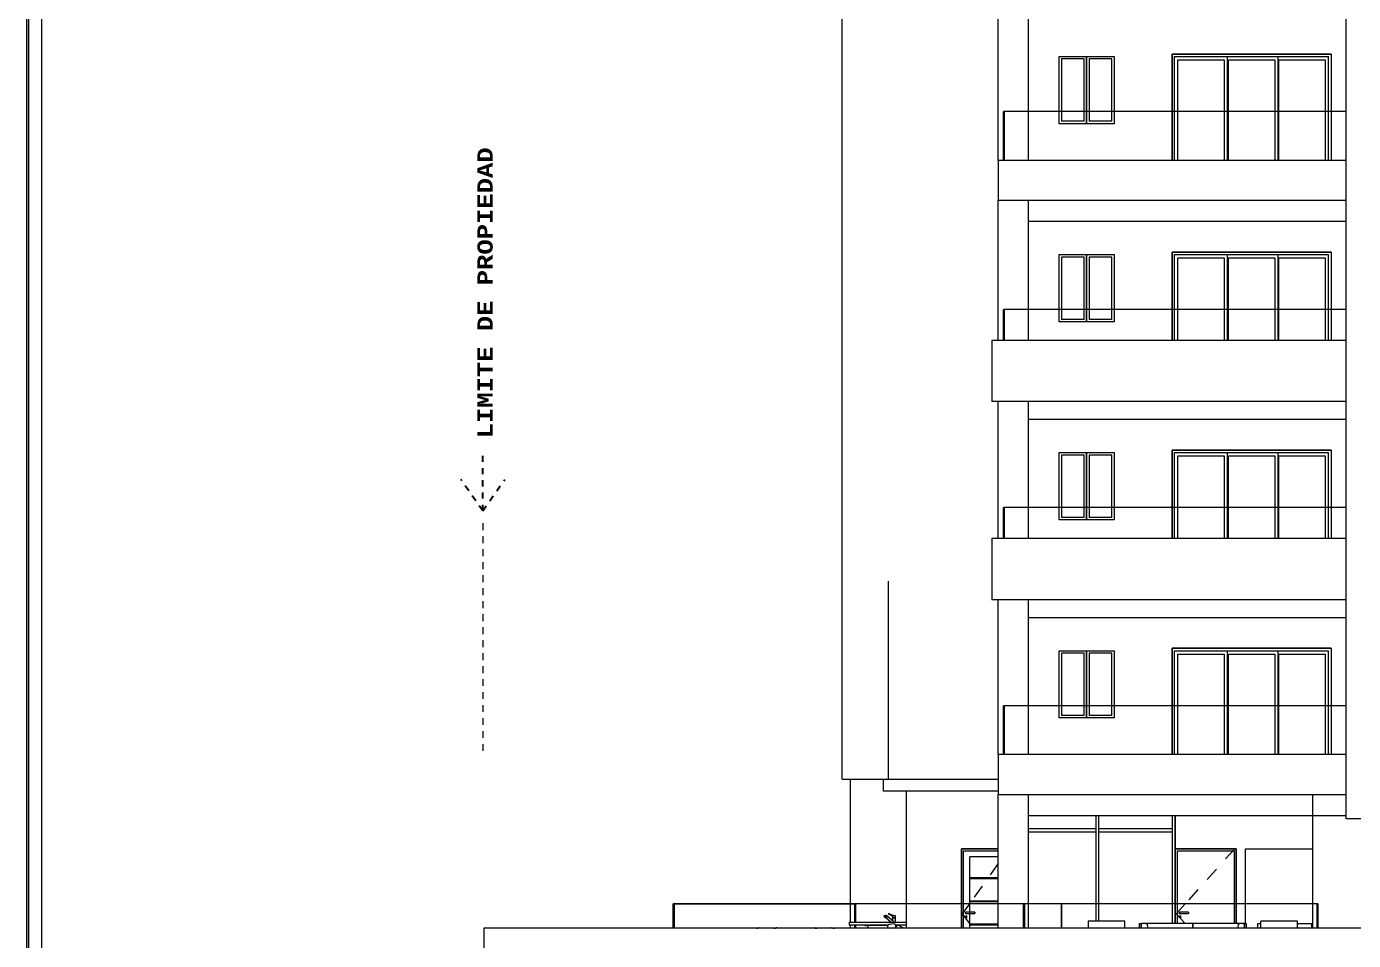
# Model space of a CAD drawing. Header units: metres. Extents: x -144 to 1000, y -717 to 29.
# Drawn here: x -24.19 to -2.47, y -648.78 to -633.83 of the extents above; entities that cross this region are included whole.
import ezdxf

# ---------------------------------------------------------------- set-up
doc = ezdxf.new("R2010")
doc.units = ezdxf.units.M
for name, pattern in [('Basculante', [0.11625, 0.075, -0.04125]), ('basculante modificado', [0.18, 0.1125, -0.0675]), ('Trazo', [0.45, 0.225, -0.225])]:
    doc.linetypes.add(name, pattern=pattern)
doc.layers.get('0').update_dxf_attribs({"color": 1})
for name, color, linetype, lineweight in [('A-DETL', 1, 'Continuous', 9), ('A-DOOR', 1, 'Continuous', 9), ('A-DOOR-FRAM', 1, 'Continuous', 9), ('A-DOOR-HDLN', 1, 'Trazo', 20), ('A-FLOR', 2, 'Continuous', 9), ('A-FLOR-HRAL', 1, 'Continuous', 9), ('A-GLAZ', 1, 'Continuous', 9), ('A-GLAZ-CWMG', 1, 'Continuous', 9), ('A-WALL', 4, 'Continuous', 9), ('G-ANNO-TEXT', 2, 'Continuous', 9), ('G-ANNO-TTLB', 3, 'Continuous', 18), ('G-IMPT', 1, 'Continuous', 9), ('I-FURN', 2, 'Continuous', 9), ('L-SITE', 7, 'Continuous', 9), ('P-SANR-FIXT', 1, 'Continuous', 9), ('S-BEAM', 1, 'Continuous', 9), ('S-COLS', 7, 'Continuous', 9)]:
    doc.layers.add(name, color=color, linetype=linetype, lineweight=lineweight)
doc.styles.add('Courier New_B', font='courbd.ttf', dxfattribs={"height": 0.1125})

# ---------------------------------------------------------------- blocks, each defined once
blk = doc.blocks.new('tarjeta de nathalie 00')
at = {"layer": 'G-IMPT', "lineweight": 9}
h = blk.add_hatch(color=3, dxfattribs=at)
h.paths.add_polyline_path([(-145.23888, -717.38489), (-145.21019, -717.38489), (-145.21019, -716.89355), (-145.21019, -716.79934), (-145.23888, -716.79934), (-145.23888, -716.89379)])
h.paths.add_polyline_path([(-145.20996, -716.7991), (-145.20996, -717.3851), (-145.2392, -717.3851), (-145.2392, -716.7991)])
h.paths.add_polyline_path([(-145.23902, -717.3868), (-145.20826, -717.3868), (-145.20826, -716.7974), (-145.2392, -716.7974), (-146.09866, -716.7974), (-146.09866, -717.3868)])
h.paths.add_polyline_path([(-145.20795, -716.79707), (-145.20795, -717.3871), (-146.09898, -717.3871), (-146.09898, -716.79707)])
at = {"layer": 'G-ANNO-TTLB'}
for p, q in [((-146.09898, -716.79707), (-146.09898, -717.3871)), ((-146.09898, -716.79707), (-146.09898, -717.38713)), ((-146.09866, -717.3868), (-146.09866, -716.7974)), ((-146.09696, -717.3851), (-146.09696, -716.7991))]:
    blk.add_line(p, q, dxfattribs=at)
blk = doc.blocks.new('WEWE')
at = {"layer": 'A-DETL', "color": 7, "linetype": 'Basculante', "lineweight": 35}
for q in [(-16.722, -640.842), (-17.081, -641.242), (-16.362, -641.242)]:
    blk.add_line((-16.722, -641.755), q, dxfattribs=at)
at = {"layer": 'A-DETL', "color": 7, "linetype": 'basculante modificado'}
blk.add_line((-16.722, -641.957), (-16.722, -645.767), dxfattribs=at)
at = {"layer": 'A-DOOR'}
for p, q in [((-8.287, -647.412), (-8.747, -647.412)), ((-8.747, -648.182), (-8.747, -647.412)), ((-8.287, -647.757), (-8.747, -647.757)), ((-8.287, -647.772), (-8.747, -647.772)), ((-8.287, -648.137), (-8.747, -648.137)), ((-8.287, -648.152), (-8.747, -648.152))]:
    blk.add_line(p, q, dxfattribs=at)
at = {"layer": 'A-DOOR', "color": 254, "true_color": 0xcccccc}
for p, q in [((-8.747, -648.582), (-8.747, -648.182)), ((-8.809, -648.322), (-8.806, -648.322)), ((-8.806, -648.342), (-8.809, -648.342)), ((-8.667, -648.322), (-8.807, -648.322)), ((-8.807, -648.342), (-8.667, -648.342)), ((-8.287, -648.517), (-8.747, -648.517)), ((-8.287, -648.532), (-8.747, -648.532)), ((-5.309, -648.322), (-5.305, -648.322)), ((-5.305, -648.342), (-5.309, -648.342)), ((-5.167, -648.322), (-5.307, -648.322)), ((-5.307, -648.342), (-5.167, -648.342))]:
    blk.add_line(p, q, dxfattribs=at)
at = {"layer": 'A-DOOR', "color": 254, "true_color": 0xcccccc, "flags": 128}
for points in [[(-8.667, -648.322), (-8.667, -648.322), (-8.667, -648.323), (-8.667, -648.324), (-8.667, -648.325), (-8.667, -648.327), (-8.667, -648.328), (-8.667, -648.33), (-8.667, -648.332)], [(-8.667, -648.332), (-8.667, -648.334), (-8.667, -648.336), (-8.667, -648.337), (-8.667, -648.339), (-8.667, -648.34), (-8.667, -648.341), (-8.667, -648.342), (-8.667, -648.342)], [(-5.167, -648.322), (-5.167, -648.322), (-5.167, -648.323), (-5.167, -648.324), (-5.167, -648.325), (-5.167, -648.327), (-5.167, -648.328), (-5.167, -648.33), (-5.167, -648.332)], [(-5.167, -648.332), (-5.167, -648.334), (-5.167, -648.336), (-5.167, -648.337), (-5.167, -648.339), (-5.167, -648.34), (-5.167, -648.341), (-5.167, -648.342), (-5.167, -648.342)]]:
    blk.add_lwpolyline(points, dxfattribs=at)
at = {"layer": 'A-DOOR', "color": 254, "true_color": 0xcccccc}
for centre, radius, start, end in [((-8.807, -648.395), 0.015, 90, 270), ((-8.807, -648.395), 0.005, 90, 270), ((-8.807, -648.395), 0.015, 270, 90), ((-8.807, -648.395), 0.005, 270, 90), ((-5.307, -648.395), 0.015, 90, 270), ((-5.307, -648.395), 0.005, 90, 270), ((-5.307, -648.395), 0.015, 270, 90), ((-5.307, -648.395), 0.005, 270, 90)]:
    blk.add_arc(centre, radius, start, end, dxfattribs=at)
for points in [[(-8.806, -648.322), (-8.807, -648.322), (-8.809, -648.322), (-8.812, -648.322), (-8.816, -648.323), (-8.818, -648.324), (-8.821, -648.325), (-8.823, -648.327), (-8.825, -648.328), (-8.826, -648.33), (-8.826, -648.331), (-8.826, -648.332)], [(-8.826, -648.332), (-8.826, -648.333), (-8.826, -648.334), (-8.825, -648.336), (-8.823, -648.337), (-8.821, -648.339), (-8.818, -648.34), (-8.816, -648.341), (-8.812, -648.342), (-8.809, -648.342), (-8.807, -648.342), (-8.806, -648.342)], [(-5.305, -648.322), (-5.307, -648.322), (-5.309, -648.322), (-5.312, -648.322), (-5.315, -648.323), (-5.318, -648.324), (-5.321, -648.325), (-5.323, -648.327), (-5.324, -648.328), (-5.325, -648.33), (-5.326, -648.331), (-5.326, -648.332)], [(-5.326, -648.332), (-5.326, -648.333), (-5.325, -648.334), (-5.324, -648.336), (-5.323, -648.337), (-5.321, -648.339), (-5.318, -648.34), (-5.315, -648.341), (-5.312, -648.342), (-5.309, -648.342), (-5.307, -648.342), (-5.305, -648.342)]]:
    blk.add_open_spline(points, degree=3, dxfattribs=at)
at = {"layer": 'A-DOOR-FRAM'}
for p, q in [((-2.837, -634.282), (-5.437, -634.282)), ((-5.437, -634.282), (-5.437, -635.222)), ((-5.397, -635.222), (-5.397, -634.322)), ((-5.397, -634.322), (-2.877, -634.322)), ((-5.342, -635.222), (-5.342, -634.377)), ((-5.342, -634.377), (-4.585, -634.377)), ((-4.585, -634.377), (-4.585, -635.222)), ((-4.53, -635.222), (-4.53, -634.322)), ((-4.516, -635.222), (-4.516, -634.377)), ((-4.516, -634.377), (-3.759, -634.377)), ((-3.759, -634.377), (-3.759, -635.222)), ((-3.704, -635.222), (-3.704, -634.322)), ((-3.69, -635.222), (-3.69, -634.377)), ((-3.69, -634.377), (-2.932, -634.377)), ((-2.932, -634.377), (-2.932, -635.222)), ((-2.877, -635.222), (-2.877, -634.322)), ((-2.837, -634.282), (-2.837, -635.222)), ((-2.837, -637.522), (-5.437, -637.522)), ((-5.437, -637.522), (-5.437, -638.462)), ((-5.397, -638.462), (-5.397, -637.562)), ((-5.397, -637.562), (-2.877, -637.562)), ((-5.342, -638.462), (-5.342, -637.617)), ((-5.342, -637.617), (-4.585, -637.617)), ((-4.585, -637.617), (-4.585, -638.462)), ((-4.53, -638.462), (-4.53, -637.562)), ((-4.516, -638.462), (-4.516, -637.617)), ((-4.516, -637.617), (-3.759, -637.617)), ((-3.759, -637.617), (-3.759, -638.462)), ((-3.704, -638.462), (-3.704, -637.562)), ((-3.69, -638.462), (-3.69, -637.617)), ((-3.69, -637.617), (-2.932, -637.617)), ((-2.932, -637.617), (-2.932, -638.462)), ((-2.877, -638.462), (-2.877, -637.562)), ((-2.837, -637.522), (-2.837, -638.462)), ((-2.837, -640.762), (-5.437, -640.762)), ((-5.437, -640.762), (-5.437, -641.702)), ((-5.397, -641.702), (-5.397, -640.802)), ((-5.397, -640.802), (-2.877, -640.802)), ((-5.342, -641.702), (-5.342, -640.857)), ((-5.342, -640.857), (-4.585, -640.857)), ((-4.585, -640.857), (-4.585, -641.702)), ((-4.53, -641.702), (-4.53, -640.802)), ((-4.516, -641.702), (-4.516, -640.857)), ((-4.516, -640.857), (-3.759, -640.857)), ((-3.759, -640.857), (-3.759, -641.702)), ((-3.704, -641.702), (-3.704, -640.802)), ((-3.69, -641.702), (-3.69, -640.857)), ((-3.69, -640.857), (-2.932, -640.857)), ((-2.932, -640.857), (-2.932, -641.702)), ((-2.877, -641.702), (-2.877, -640.802)), ((-2.837, -640.762), (-2.837, -641.702)), ((-2.837, -644.002), (-5.437, -644.002)), ((-5.437, -644.002), (-5.437, -644.942)), ((-5.397, -644.942), (-5.397, -644.042)), ((-5.397, -644.042), (-2.877, -644.042)), ((-5.342, -644.942), (-5.342, -644.097)), ((-5.342, -644.097), (-4.585, -644.097)), ((-4.585, -644.097), (-4.585, -644.942)), ((-4.53, -644.942), (-4.53, -644.042)), ((-4.516, -644.942), (-4.516, -644.097)), ((-4.516, -644.097), (-3.759, -644.097)), ((-3.759, -644.097), (-3.759, -644.942)), ((-3.704, -644.942), (-3.704, -644.042)), ((-3.69, -644.942), (-3.69, -644.097)), ((-3.69, -644.097), (-2.932, -644.097)), ((-2.932, -644.097), (-2.932, -644.942)), ((-2.877, -644.942), (-2.877, -644.042)), ((-2.837, -644.002), (-2.837, -644.942)), ((-8.287, -647.282), (-8.887, -647.282)), ((-8.887, -647.282), (-8.887, -648.182)), ((-8.852, -648.182), (-8.852, -647.317)), ((-8.852, -647.317), (-8.287, -647.317)), ((-4.387, -647.282), (-5.387, -647.282)), ((-5.387, -647.282), (-5.387, -648.182)), ((-5.352, -648.182), (-5.352, -647.317)), ((-5.352, -647.317), (-4.422, -647.317)), ((-4.422, -647.317), (-4.422, -648.182)), ((-4.387, -648.182), (-4.387, -647.282))]:
    blk.add_line(p, q, dxfattribs=at)
at = {"layer": 'A-DOOR-FRAM', "color": 254, "true_color": 0xcccccc}
for p, q in [((-5.437, -635.222), (-5.437, -636.022)), ((-5.397, -636.022), (-5.397, -635.222)), ((-5.342, -636.022), (-5.342, -635.222)), ((-4.585, -635.222), (-4.585, -636.022)), ((-4.53, -636.022), (-4.53, -635.222)), ((-4.516, -636.022), (-4.516, -635.222)), ((-3.759, -635.222), (-3.759, -636.022)), ((-3.704, -636.022), (-3.704, -635.222)), ((-3.69, -636.022), (-3.69, -635.222)), ((-2.932, -635.222), (-2.932, -636.022)), ((-2.877, -636.022), (-2.877, -635.222)), ((-2.837, -635.222), (-2.837, -636.022)), ((-5.437, -638.462), (-5.437, -638.962)), ((-5.397, -638.962), (-5.397, -638.462)), ((-5.342, -638.962), (-5.342, -638.462)), ((-4.585, -638.462), (-4.585, -638.962)), ((-4.53, -638.962), (-4.53, -638.462)), ((-4.516, -638.962), (-4.516, -638.462)), ((-3.759, -638.462), (-3.759, -638.962)), ((-3.704, -638.962), (-3.704, -638.462)), ((-3.69, -638.962), (-3.69, -638.462)), ((-2.932, -638.462), (-2.932, -638.962)), ((-2.877, -638.962), (-2.877, -638.462)), ((-2.837, -638.462), (-2.837, -638.962)), ((-5.437, -641.702), (-5.437, -642.202)), ((-5.397, -642.202), (-5.397, -641.702)), ((-5.342, -642.202), (-5.342, -641.702)), ((-4.585, -641.702), (-4.585, -642.202)), ((-4.53, -642.202), (-4.53, -641.702)), ((-4.516, -642.202), (-4.516, -641.702)), ((-3.759, -641.702), (-3.759, -642.202)), ((-3.704, -642.202), (-3.704, -641.702)), ((-3.69, -642.202), (-3.69, -641.702)), ((-2.932, -641.702), (-2.932, -642.202)), ((-2.877, -642.202), (-2.877, -641.702)), ((-2.837, -641.702), (-2.837, -642.202)), ((-5.437, -644.942), (-5.437, -645.742)), ((-5.397, -645.742), (-5.397, -644.942)), ((-5.342, -645.742), (-5.342, -644.942)), ((-4.585, -644.942), (-4.585, -645.742)), ((-4.53, -645.742), (-4.53, -644.942)), ((-4.516, -645.742), (-4.516, -644.942)), ((-3.759, -644.942), (-3.759, -645.742)), ((-3.704, -645.742), (-3.704, -644.942)), ((-3.69, -645.742), (-3.69, -644.942)), ((-2.932, -644.942), (-2.932, -645.742)), ((-2.877, -645.742), (-2.877, -644.942)), ((-2.837, -644.942), (-2.837, -645.742)), ((-8.887, -648.182), (-8.887, -648.582)), ((-8.852, -648.582), (-8.852, -648.182)), ((-5.387, -648.182), (-5.387, -648.506)), ((-5.352, -648.506), (-5.352, -648.182)), ((-4.422, -648.182), (-4.422, -648.506)), ((-4.387, -648.506), (-4.387, -648.182))]:
    blk.add_line(p, q, dxfattribs=at)
at = {"layer": 'A-DOOR-HDLN'}
for p, q in [((-4.412, -647.282), (-5.226, -648.182)), ((-8.287, -647.526), (-8.756, -648.182))]:
    blk.add_line(p, q, dxfattribs=at)
at = {"layer": 'A-DOOR-HDLN', "color": 254, "true_color": 0xccccff}
for p, q in [((-8.756, -648.182), (-8.872, -648.344)), ((-5.226, -648.182), (-5.372, -648.344)), ((-8.872, -648.344), (-8.7, -648.582)), ((-5.372, -648.344), (-5.224, -648.506))]:
    blk.add_line(p, q, dxfattribs=at)
at = {"layer": 'A-FLOR'}
for p, q in [((-10.162, -646.342), (-10.162, -646.142)), ((-8.287, -646.342), (-10.162, -646.342))]:
    blk.add_line(p, q, dxfattribs=at)
at = {"layer": 'A-FLOR', "color": 254, "true_color": 0xcccccc}
for p, q in [((-10.724, -648.482), (-9.787, -648.482)), ((-10.724, -648.482), (-10.724, -648.532)), ((-10.088, -648.532), (-10.724, -648.532)), ((-9.787, -648.532), (-9.961, -648.532))]:
    blk.add_line(p, q, dxfattribs=at)
at = {"layer": 'A-FLOR-HRAL', "color": 254, "true_color": 0xcccccc}
for p, q in [((-8.198, -635.222), (-8.186, -635.222)), ((-8.198, -636.022), (-8.198, -635.222)), ((-8.198, -635.222), (-8.186, -635.222)), ((-8.186, -635.222), (-8.186, -636.022)), ((-8.186, -635.222), (-8.186, -636.022)), ((-2.587, -635.222), (-8.186, -635.222)), ((-8.198, -638.462), (-8.186, -638.462)), ((-8.198, -638.962), (-8.198, -638.462)), ((-8.198, -638.462), (-8.186, -638.462)), ((-8.186, -638.462), (-8.186, -638.962)), ((-8.186, -638.462), (-8.186, -638.962)), ((-2.587, -638.462), (-8.186, -638.462)), ((-8.198, -641.702), (-8.186, -641.702)), ((-8.198, -642.202), (-8.198, -641.702)), ((-8.198, -641.702), (-8.186, -641.702)), ((-8.186, -641.702), (-8.186, -642.202)), ((-8.186, -641.702), (-8.186, -642.202)), ((-2.587, -641.702), (-8.186, -641.702)), ((-8.198, -644.942), (-8.186, -644.942)), ((-8.198, -645.742), (-8.198, -644.942)), ((-8.198, -644.942), (-8.186, -644.942)), ((-8.186, -644.942), (-8.186, -645.742)), ((-8.186, -644.942), (-8.186, -645.742)), ((-2.587, -644.942), (-8.186, -644.942)), ((-13.602, -648.182), (-13.586, -648.182)), ((-13.602, -648.182), (-13.586, -648.182)), ((-13.586, -648.182), (-10.622, -648.182)), ((-13.586, -648.182), (-13.586, -648.582)), ((-7.868, -648.182), (-13.586, -648.182)), ((-10.622, -648.182), (-10.622, -648.482)), ((-7.246, -648.182), (-7.868, -648.182)), ((-7.868, -648.182), (-7.856, -648.182)), ((-7.856, -648.182), (-7.856, -648.582)), ((-3.064, -648.182), (-7.856, -648.182)), ((-7.246, -648.182), (-7.246, -648.582)), ((-3.064, -648.582), (-3.064, -648.182)), ((-3.064, -648.182), (-3.052, -648.182)), ((-3.052, -648.182), (-3.064, -648.182)), ((-3.064, -648.182), (-3.064, -648.582)), ((-3.052, -648.182), (-3.052, -648.582)), ((-10.622, -648.532), (-10.622, -648.582))]:
    blk.add_line(p, q, dxfattribs=at)
at = {"layer": 'A-FLOR-HRAL'}
for p, q in [((-8.198, -636.022), (-8.198, -635.222)), ((-2.587, -635.222), (-8.198, -635.222)), ((-8.198, -638.962), (-8.198, -638.462)), ((-2.587, -638.462), (-8.198, -638.462)), ((-8.198, -642.202), (-8.198, -641.702)), ((-2.587, -641.702), (-8.198, -641.702)), ((-8.198, -645.742), (-8.198, -644.942)), ((-2.587, -644.942), (-8.198, -644.942)), ((-13.602, -648.582), (-13.602, -648.182)), ((-7.868, -648.182), (-13.602, -648.182)), ((-7.868, -648.182), (-7.868, -648.582)), ((-3.052, -648.182), (-7.868, -648.182)), ((-3.052, -648.582), (-3.052, -648.182))]:
    blk.add_line(p, q, dxfattribs=at)
at = {"layer": 'A-FLOR-HRAL', "color": 7, "true_color": 0xf4f4f4}
for p, q in [((-13.586, -648.182), (-10.633, -648.182)), ((-10.633, -648.182), (-10.622, -648.182)), ((-10.633, -648.482), (-10.633, -648.182)), ((-7.246, -648.182), (-7.868, -648.182)), ((-7.868, -648.182), (-7.856, -648.182)), ((-7.868, -648.582), (-7.868, -648.182)), ((-7.856, -648.182), (-7.856, -648.582)), ((-7.246, -648.582), (-7.246, -648.182)), ((-10.633, -648.582), (-10.633, -648.532))]:
    blk.add_line(p, q, dxfattribs=at)
at = {"layer": 'A-GLAZ'}
for p, q in [((-6.877, -634.362), (-7.247, -634.362)), ((-7.247, -634.362), (-7.247, -635.222)), ((-6.877, -635.222), (-6.877, -634.362)), ((-6.837, -635.222), (-6.837, -634.322)), ((-6.837, -634.322), (-6.837, -635.222)), ((-6.427, -634.362), (-6.797, -634.362)), ((-6.797, -634.362), (-6.797, -635.222)), ((-6.427, -635.222), (-6.427, -634.362)), ((-6.877, -637.602), (-7.247, -637.602)), ((-7.247, -637.602), (-7.247, -638.462)), ((-6.877, -638.462), (-6.877, -637.602)), ((-6.837, -638.462), (-6.837, -637.562)), ((-6.837, -637.562), (-6.837, -638.462)), ((-6.427, -637.602), (-6.797, -637.602)), ((-6.797, -637.602), (-6.797, -638.462)), ((-6.427, -638.462), (-6.427, -637.602)), ((-6.877, -640.842), (-7.247, -640.842)), ((-7.247, -640.842), (-7.247, -641.702)), ((-6.877, -641.702), (-6.877, -640.842)), ((-6.837, -641.702), (-6.837, -640.802)), ((-6.837, -640.802), (-6.837, -641.702)), ((-6.427, -640.842), (-6.797, -640.842)), ((-6.797, -640.842), (-6.797, -641.702)), ((-6.427, -641.702), (-6.427, -640.842)), ((-6.877, -644.082), (-7.247, -644.082)), ((-7.247, -644.082), (-7.247, -644.942)), ((-6.877, -644.942), (-6.877, -644.082)), ((-6.837, -644.942), (-6.837, -644.042)), ((-6.837, -644.042), (-6.837, -644.942)), ((-6.427, -644.082), (-6.797, -644.082)), ((-6.797, -644.082), (-6.797, -644.942)), ((-6.427, -644.942), (-6.427, -644.082))]:
    blk.add_line(p, q, dxfattribs=at)
at = {"layer": 'A-GLAZ', "color": 254, "true_color": 0xcccccc}
for p, q in [((-7.247, -635.222), (-7.247, -635.382)), ((-6.877, -635.382), (-6.877, -635.222)), ((-6.837, -635.422), (-6.837, -635.222)), ((-6.837, -635.222), (-6.837, -635.422)), ((-6.797, -635.222), (-6.797, -635.382)), ((-6.427, -635.382), (-6.427, -635.222)), ((-6.877, -635.382), (-7.247, -635.382)), ((-6.427, -635.382), (-6.797, -635.382)), ((-7.247, -638.462), (-7.247, -638.622)), ((-6.877, -638.622), (-6.877, -638.462)), ((-6.837, -638.662), (-6.837, -638.462)), ((-6.837, -638.462), (-6.837, -638.662)), ((-6.797, -638.462), (-6.797, -638.622)), ((-6.427, -638.622), (-6.427, -638.462)), ((-6.877, -638.622), (-7.247, -638.622)), ((-6.427, -638.622), (-6.797, -638.622)), ((-7.247, -641.702), (-7.247, -641.862)), ((-6.877, -641.862), (-6.877, -641.702)), ((-6.837, -641.902), (-6.837, -641.702)), ((-6.837, -641.702), (-6.837, -641.902)), ((-6.797, -641.702), (-6.797, -641.862)), ((-6.427, -641.862), (-6.427, -641.702)), ((-6.877, -641.862), (-7.247, -641.862)), ((-6.427, -641.862), (-6.797, -641.862)), ((-7.247, -644.942), (-7.247, -645.102)), ((-6.877, -645.102), (-6.877, -644.942)), ((-6.837, -645.142), (-6.837, -644.942)), ((-6.837, -644.942), (-6.837, -645.142)), ((-6.797, -644.942), (-6.797, -645.102)), ((-6.427, -645.102), (-6.427, -644.942)), ((-6.877, -645.102), (-7.247, -645.102)), ((-6.427, -645.102), (-6.797, -645.102))]:
    blk.add_line(p, q, dxfattribs=at)
at = {"layer": 'A-GLAZ-CWMG'}
for p, q in [((-6.687, -646.742), (-6.687, -646.982)), ((-6.637, -646.982), (-6.637, -646.742)), ((-5.437, -646.742), (-5.437, -646.982)), ((-5.387, -646.982), (-5.387, -646.742)), ((-6.687, -646.957), (-7.787, -646.957)), ((-7.787, -647.007), (-6.687, -647.007)), ((-6.687, -646.957), (-6.687, -647.007)), ((-6.687, -646.982), (-6.687, -648.182)), ((-6.637, -647.007), (-6.637, -646.957)), ((-5.437, -646.957), (-6.637, -646.957)), ((-6.637, -648.182), (-6.637, -646.982)), ((-6.637, -647.007), (-5.437, -647.007)), ((-5.437, -646.957), (-5.437, -647.007)), ((-5.437, -646.982), (-5.437, -648.182)), ((-5.387, -648.182), (-5.387, -646.982))]:
    blk.add_line(p, q, dxfattribs=at)
at = {"layer": 'A-GLAZ-CWMG', "color": 254, "true_color": 0xcccccc}
for p, q in [((-6.687, -648.182), (-6.687, -648.468)), ((-6.637, -648.468), (-6.637, -648.182)), ((-5.437, -648.182), (-5.437, -648.506)), ((-5.387, -648.506), (-5.387, -648.182))]:
    blk.add_line(p, q, dxfattribs=at)
at = {"layer": 'A-WALL'}
for p, q in [((-2.587, -646.792), (-2.587, -613.742)), ((-10.837, -646.142), (-10.837, -619.722)), ((-7.287, -635.422), (-7.287, -634.322)), ((-7.287, -634.322), (-6.387, -634.322)), ((-6.387, -634.322), (-6.387, -635.422)), ((-5.437, -636.022), (-5.437, -634.282)), ((-5.437, -634.282), (-2.837, -634.282)), ((-2.837, -634.282), (-2.837, -636.022)), ((-2.587, -636.022), (-8.287, -636.022)), ((-8.287, -636.022), (-8.287, -636.672)), ((-8.287, -636.672), (-2.587, -636.672)), ((-7.287, -638.662), (-7.287, -637.562)), ((-7.287, -637.562), (-6.387, -637.562)), ((-6.387, -637.562), (-6.387, -638.662)), ((-5.437, -638.962), (-5.437, -637.522)), ((-5.437, -637.522), (-2.837, -637.522)), ((-2.837, -637.522), (-2.837, -638.962)), ((-8.387, -638.962), (-2.587, -638.962)), ((-8.387, -638.962), (-8.387, -639.962)), ((-8.387, -639.962), (-2.587, -639.962)), ((-7.287, -641.902), (-7.287, -640.802)), ((-7.287, -640.802), (-6.387, -640.802)), ((-6.387, -640.802), (-6.387, -641.902)), ((-5.437, -642.202), (-5.437, -640.762)), ((-5.437, -640.762), (-2.837, -640.762)), ((-2.837, -640.762), (-2.837, -642.202)), ((-8.387, -642.202), (-2.587, -642.202)), ((-8.387, -642.202), (-8.387, -643.202)), ((-10.087, -642.902), (-10.087, -646.142)), ((-8.387, -643.202), (-2.587, -643.202)), ((-7.287, -645.142), (-7.287, -644.042)), ((-7.287, -644.042), (-6.387, -644.042)), ((-6.387, -644.042), (-6.387, -645.142)), ((-5.437, -645.742), (-5.437, -644.002)), ((-5.437, -644.002), (-2.837, -644.002)), ((-2.837, -644.002), (-2.837, -645.742)), ((-2.587, -645.742), (-8.287, -645.742)), ((-8.287, -645.742), (-8.287, -646.392)), ((-10.837, -646.142), (-10.237, -646.142)), ((-10.708, -646.142), (-10.708, -648.482)), ((-10.237, -646.142), (-8.287, -646.142)), ((-9.787, -648.582), (-9.787, -646.342)), ((-8.287, -646.392), (-2.587, -646.392)), ((-3.137, -648.582), (-3.137, -646.392)), ((-5.387, -646.742), (-5.387, -647.282)), ((4.363, -646.792), (-2.587, -646.792)), ((-8.887, -648.582), (-8.887, -647.282)), ((-8.887, -647.282), (-8.287, -647.282)), ((-5.387, -647.282), (-4.387, -647.282)), ((-4.387, -647.282), (-4.387, -648.506)), ((-4.237, -648.506), (-4.237, -647.282)), ((-4.237, -647.282), (-3.137, -647.282)), ((15.132, -648.582), (-16.706, -648.582)), ((-16.706, -648.582), (-16.706, -659.682))]:
    blk.add_line(p, q, dxfattribs=at)
at = {"layer": 'A-WALL', "color": 254, "true_color": 0xcccccc}
for p, q in [((-6.387, -635.422), (-7.287, -635.422)), ((-6.387, -638.662), (-7.287, -638.662)), ((-6.387, -641.902), (-7.287, -641.902)), ((-6.387, -645.142), (-7.287, -645.142))]:
    blk.add_line(p, q, dxfattribs=at)
at = {"layer": 'A-WALL', "color": 7, "true_color": 0xf4f4f4}
blk.add_line((-10.708, -648.532), (-10.708, -648.582), dxfattribs=at)
at = {"layer": 'I-FURN', "color": 254, "true_color": 0xcccccc}
for p, q in [((-9.994, -648.511), (-10.068, -648.522)), ((-5.975, -648.506), (-5.943, -648.506)), ((-5.975, -648.506), (-5.975, -648.582)), ((-5.924, -648.506), (-5.943, -648.506)), ((-5.943, -648.582), (-5.943, -648.506)), ((-5.943, -648.525), (-5.943, -648.582)), ((-5.867, -648.506), (-5.924, -648.506)), ((-5.111, -648.506), (-5.867, -648.506)), ((-5.828, -648.582), (-5.843, -648.524)), ((-5.099, -648.506), (-5.111, -648.506)), ((-5.099, -648.528), (-5.099, -648.506)), ((-5.086, -648.506), (-5.099, -648.506)), ((-5.099, -648.506), (-5.099, -648.528)), ((-5.099, -648.528), (-5.099, -648.582)), ((-5.099, -648.582), (-5.099, -648.528)), ((-4.33, -648.506), (-5.086, -648.506)), ((-4.354, -648.524), (-4.37, -648.582)), ((-4.273, -648.506), (-4.33, -648.506)), ((-4.254, -648.506), (-4.273, -648.506)), ((-4.254, -648.506), (-4.222, -648.506)), ((-4.254, -648.506), (-4.254, -648.582)), ((-4.254, -648.582), (-4.254, -648.525)), ((-4.222, -648.582), (-4.222, -648.506)), ((-4.034, -648.582), (-4.034, -648.506)), ((-4.034, -648.506), (-3.986, -648.506)), ((-3.386, -648.506), (-3.158, -648.506)), ((-3.158, -648.506), (-3.158, -648.582)), ((-12.243, -648.58), (-12.243, -648.582)), ((-12.243, -648.58), (-12.243, -648.582)), ((-12.217, -648.582), (-12.218, -648.579)), ((-12.189, -648.576), (-12.216, -648.579)), ((-12.189, -648.576), (-12.216, -648.579)), ((-11.945, -648.579), (-12.214, -648.579)), ((-12.188, -648.575), (-11.918, -648.575)), ((-11.955, -648.58), (-11.955, -648.582)), ((-11.93, -648.582), (-11.93, -648.579)), ((-11.918, -648.575), (-11.914, -648.575)), ((-11.292, -648.575), (-11.022, -648.575)), ((-11.28, -648.579), (-11.28, -648.582)), ((-10.995, -648.579), (-11.265, -648.579)), ((-11.255, -648.582), (-11.255, -648.58)), ((-11.022, -648.575), (-11.018, -648.575)), ((-10.994, -648.579), (-11.021, -648.576)), ((-10.994, -648.579), (-11.02, -648.576)), ((-10.991, -648.579), (-11.016, -648.576)), ((-10.991, -648.579), (-11.016, -648.576)), ((-10.992, -648.579), (-10.995, -648.579)), ((-10.992, -648.579), (-10.992, -648.582)), ((-10.967, -648.582), (-10.967, -648.58)), ((-10.962, -648.582), (-10.962, -648.58)), ((-9.842, -648.577), (-9.908, -648.541)), ((-9.84, -648.577), (-9.906, -648.541))]:
    blk.add_line(p, q, dxfattribs=at)
at = {"layer": 'I-FURN', "color": 254, "true_color": 0xcccccc, "flags": 128}
for points in [[(-5.924, -648.506), (-5.925, -648.506), (-5.926, -648.506), (-5.926, -648.506), (-5.927, -648.506), (-5.928, -648.506), (-5.929, -648.506), (-5.929, -648.506), (-5.93, -648.507), (-5.931, -648.507), (-5.932, -648.507), (-5.932, -648.507), (-5.933, -648.508), (-5.934, -648.508), (-5.934, -648.509), (-5.935, -648.509), (-5.936, -648.509), (-5.936, -648.51), (-5.937, -648.51), (-5.937, -648.511), (-5.938, -648.511), (-5.938, -648.512), (-5.939, -648.513), (-5.939, -648.513), (-5.94, -648.514), (-5.94, -648.514), (-5.941, -648.515), (-5.941, -648.516), (-5.941, -648.516), (-5.942, -648.517), (-5.942, -648.518), (-5.942, -648.519), (-5.942, -648.519), (-5.943, -648.52), (-5.943, -648.521), (-5.943, -648.521), (-5.943, -648.522), (-5.943, -648.523), (-5.943, -648.524), (-5.943, -648.525), (-5.943, -648.525)], [(-5.843, -648.524), (-5.843, -648.524), (-5.844, -648.523), (-5.844, -648.522), (-5.844, -648.521), (-5.845, -648.52), (-5.845, -648.519), (-5.846, -648.518), (-5.846, -648.517), (-5.847, -648.516), (-5.847, -648.515), (-5.848, -648.515), (-5.849, -648.514), (-5.849, -648.513), (-5.85, -648.512), (-5.851, -648.512), (-5.852, -648.511), (-5.853, -648.511), (-5.853, -648.51), (-5.854, -648.509), (-5.855, -648.509), (-5.856, -648.508), (-5.857, -648.508), (-5.858, -648.508), (-5.859, -648.507), (-5.86, -648.507), (-5.861, -648.507), (-5.862, -648.506), (-5.863, -648.506), (-5.864, -648.506), (-5.865, -648.506), (-5.866, -648.506), (-5.867, -648.506), (-5.867, -648.506)], [(-5.111, -648.506), (-5.111, -648.506), (-5.11, -648.506), (-5.11, -648.506), (-5.109, -648.506), (-5.109, -648.506), (-5.108, -648.506), (-5.108, -648.506), (-5.107, -648.506), (-5.107, -648.506), (-5.106, -648.507), (-5.106, -648.507), (-5.106, -648.507), (-5.105, -648.507), (-5.105, -648.508), (-5.104, -648.508), (-5.104, -648.508), (-5.103, -648.508), (-5.103, -648.509), (-5.103, -648.509), (-5.102, -648.51), (-5.102, -648.51), (-5.102, -648.51), (-5.101, -648.511), (-5.101, -648.511), (-5.101, -648.511), (-5.1, -648.512), (-5.1, -648.512), (-5.1, -648.513), (-5.1, -648.513), (-5.1, -648.514), (-5.099, -648.514), (-5.099, -648.515), (-5.099, -648.515), (-5.099, -648.516), (-5.099, -648.516), (-5.099, -648.517), (-5.099, -648.517), (-5.099, -648.518), (-5.099, -648.518), (-5.099, -648.518)], [(-5.099, -648.518), (-5.099, -648.518), (-5.099, -648.517), (-5.099, -648.517), (-5.099, -648.516), (-5.098, -648.516), (-5.098, -648.515), (-5.098, -648.515), (-5.098, -648.514), (-5.098, -648.514), (-5.098, -648.513), (-5.097, -648.513), (-5.097, -648.512), (-5.097, -648.512), (-5.097, -648.512), (-5.096, -648.511), (-5.096, -648.511), (-5.096, -648.51), (-5.096, -648.51), (-5.095, -648.51), (-5.095, -648.509), (-5.094, -648.509), (-5.094, -648.509), (-5.094, -648.508), (-5.093, -648.508), (-5.093, -648.508), (-5.092, -648.507), (-5.092, -648.507), (-5.092, -648.507), (-5.091, -648.507), (-5.091, -648.507), (-5.09, -648.506), (-5.09, -648.506), (-5.089, -648.506), (-5.089, -648.506), (-5.088, -648.506), (-5.088, -648.506), (-5.087, -648.506), (-5.087, -648.506), (-5.086, -648.506), (-5.086, -648.506)], [(-4.33, -648.506), (-4.331, -648.506), (-4.332, -648.506), (-4.333, -648.506), (-4.334, -648.506), (-4.335, -648.506), (-4.336, -648.506), (-4.337, -648.507), (-4.338, -648.507), (-4.339, -648.507), (-4.34, -648.508), (-4.341, -648.508), (-4.342, -648.509), (-4.343, -648.509), (-4.343, -648.51), (-4.344, -648.51), (-4.345, -648.511), (-4.346, -648.511), (-4.347, -648.512), (-4.347, -648.513), (-4.348, -648.513), (-4.349, -648.514), (-4.349, -648.515), (-4.35, -648.516), (-4.351, -648.516), (-4.351, -648.517), (-4.352, -648.518), (-4.352, -648.519), (-4.353, -648.52), (-4.353, -648.521), (-4.354, -648.522), (-4.354, -648.523), (-4.354, -648.524), (-4.354, -648.524)], [(-4.254, -648.525), (-4.254, -648.524), (-4.254, -648.523), (-4.254, -648.522), (-4.254, -648.522), (-4.255, -648.521), (-4.255, -648.52), (-4.255, -648.519), (-4.255, -648.519), (-4.255, -648.518), (-4.256, -648.517), (-4.256, -648.517), (-4.256, -648.516), (-4.257, -648.515), (-4.257, -648.515), (-4.257, -648.514), (-4.258, -648.513), (-4.258, -648.513), (-4.259, -648.512), (-4.259, -648.512), (-4.26, -648.511), (-4.26, -648.511), (-4.261, -648.51), (-4.262, -648.51), (-4.262, -648.509), (-4.263, -648.509), (-4.264, -648.508), (-4.264, -648.508), (-4.265, -648.508), (-4.266, -648.507), (-4.266, -648.507), (-4.267, -648.507), (-4.268, -648.506), (-4.268, -648.506), (-4.269, -648.506), (-4.27, -648.506), (-4.271, -648.506), (-4.271, -648.506), (-4.272, -648.506), (-4.273, -648.506), (-4.273, -648.506)]]:
    blk.add_lwpolyline(points, dxfattribs=at)
at = {"layer": 'I-FURN', "color": 254, "true_color": 0xcccccc}
for centre, start, end in [((-10.063, -648.558), 98.1315, 220.8823), ((-9.995, -648.548), 292.2982, 88.1315), ((-9.994, -648.548), 341.9081, 88.1315), ((-9.994, -648.548), 292.2982, 334.7982), ((-9.925, -648.573), 61, 194.5344), ((-9.924, -648.573), 61, 89.3333), ((-9.865, -648.606), 40.6325, 51), ((-9.863, -648.606), 40.6325, 51)]:
    blk.add_arc(centre, 0.0366, start, end, dxfattribs=at)
for centre, major_axis, ratio, start_param, end_param in [((-12.23, -648.58), (0.0127, 0.0008), 0.061628, 0.783492, 3.925085), ((-12.23, -648.58), (0.0127, 0.0008), 0.061628, 0.783492, 3.141593), ((-12.23, -648.58), (0.0127, 0.0008), 0.061628, 3.925085, 7.066677), ((-12.23, -648.58), (0.0127, 0.0008), 0.061628, 0, 0.783492), ((-12.226, -648.58), (0.0127, 0.0008), 0.061628, 0.783492, 1.078587), ((-12.226, -648.58), (0.0127, 0.0008), 0.061628, 0.783492, 1.06864), ((-12.213, -648.604), (-0.0031, 0.0252), 0.704416, 6.196249, 6.378491), ((-12.213, -648.604), (-0.0031, 0.0252), 0.704416, 6.200157, 6.382914), ((-12.226, -648.58), (0.0127, 0.0008), 0.061628, 0.334693, 0.783492), ((-12.226, -648.58), (0.0127, 0.0008), 0.061628, 0.334693, 0.783492), ((-12.186, -648.601), (-0.0031, 0.0252), 0.704416, 6.196249, 6.283185), ((-12.186, -648.601), (-0.0031, 0.0252), 0.704416, 6.196249, 6.283185), ((-11.942, -648.58), (0.0127, 0.0008), 0.061628, 0.783492, 3.925085), ((-11.942, -648.58), (0.0127, 0.0008), 0.061628, 3.925085, 7.066677), ((-11.917, -648.601), (-0.0031, 0.0252), 0.704416, 5.498569, 6.196249), ((-11.912, -648.601), (-0.0031, 0.0252), 0.704416, 5.498569, 6.196249), ((-11.917, -648.601), (-0.0031, 0.0252), 0.704416, 5.498569, 5.67265), ((-11.912, -648.601), (-0.0031, 0.0252), 0.704416, 5.498569, 5.67265), ((-11.293, -648.601), (0.0031, 0.0252), 0.704416, 0.086936, 0.784617), ((-11.267, -648.58), (-0.0127, 0.0008), 0.061628, 5.499693, 8.641286), ((-11.267, -648.58), (-0.0127, 0.0008), 0.061628, 2.358101, 5.499693), ((-11.024, -648.601), (0.0031, 0.0252), 0.704416, 0, 0.086936), ((-11.024, -648.601), (0.0031, 0.0252), 0.704416, 0, 0.086936), ((-11.019, -648.601), (0.0031, 0.0252), 0.704416, 0, 0.086936), ((-11.019, -648.601), (0.0031, 0.0252), 0.704416, 0, 0.086936), ((-10.997, -648.604), (0.0031, 0.0252), 0.704416, 6.177129, 6.370121), ((-10.997, -648.604), (0.0031, 0.0252), 0.704416, 6.181551, 6.370121), ((-10.979, -648.58), (-0.0127, 0.0008), 0.061628, 5.499693, 8.641286), ((-10.979, -648.58), (-0.0127, 0.0008), 0.061628, 0, 0.114106), ((-10.979, -648.58), (-0.0127, 0.0008), 0.061628, 5.499693, 5.948492), ((-10.979, -648.58), (-0.0127, 0.0008), 0.061628, 2.358101, 5.499693), ((-10.979, -648.58), (-0.0127, 0.0008), 0.061628, 3.255699, 5.499693), ((-10.975, -648.58), (-0.0127, 0.0008), 0.061628, 5.499693, 5.836399), ((-10.975, -648.58), (-0.0127, 0.0008), 0.061628, 5.499693, 5.820597), ((-10.975, -648.58), (-0.0127, 0.0008), 0.061628, 2.358101, 5.499693), ((-10.975, -648.58), (-0.0127, 0.0008), 0.061628, 3.255699, 5.499693)]:
    blk.add_ellipse(centre, major_axis=major_axis, ratio=ratio, start_param=start_param, end_param=end_param, dxfattribs=at)
for points, knots in [([(-5.943, -648.525), (-5.943, -648.523), (-5.943, -648.521), (-5.942, -648.517), (-5.941, -648.515), (-5.94, -648.513), (-5.939, -648.512), (-5.937, -648.511), (-5.936, -648.51), (-5.934, -648.508), (-5.933, -648.508), (-5.931, -648.507), (-5.928, -648.506), (-5.926, -648.506), (-5.924, -648.506)], [0, 0, 0, 0, 0.166667, 0.25, 0.333333, 0.416667, 0.458333, 0.5, 0.583333, 0.666667, 0.708333, 0.75, 0.833333, 1, 1, 1, 1]), ([(-5.855, -648.509), (-5.854, -648.509), (-5.853, -648.51), (-5.852, -648.511), (-5.85, -648.513), (-5.848, -648.514), (-5.847, -648.516), (-5.845, -648.519), (-5.844, -648.522), (-5.843, -648.524)], [0.4, 0.4, 0.4, 0.4, 0.45, 0.5, 0.6, 0.65, 0.7, 0.8, 1, 1, 1, 1]), ([(-4.354, -648.524), (-4.354, -648.522), (-4.353, -648.519), (-4.35, -648.516), (-4.348, -648.513), (-4.347, -648.512), (-4.345, -648.511), (-4.344, -648.51), (-4.343, -648.509), (-4.343, -648.509)], [0, 0, 0, 0, 0.2, 0.3, 0.4, 0.45, 0.5, 0.55, 0.6, 0.6, 0.6, 0.6]), ([(-4.273, -648.506), (-4.272, -648.506), (-4.269, -648.506), (-4.266, -648.507), (-4.264, -648.508), (-4.264, -648.508)], [0, 0, 0, 0, 0.1666667, 0.25, 0.3333333, 0.3333333, 0.3333333, 0.3333333])]:
    blk.add_open_spline(points, degree=3, knots=knots, dxfattribs=at)
for points in [[(-5.867, -648.506), (-5.865, -648.506), (-5.863, -648.506), (-5.861, -648.507)], [(-4.336, -648.507), (-4.334, -648.506), (-4.332, -648.506), (-4.33, -648.506)], [(-4.255, -648.52), (-4.254, -648.521), (-4.254, -648.523), (-4.254, -648.525)]]:
    blk.add_open_spline(points, degree=3, dxfattribs=at)
at = {"layer": 'L-SITE', "color": 254, "true_color": 0xcccccc}
for p, q in [((-6.812, -648.468), (-6.812, -648.582)), ((-6.212, -648.468), (-6.812, -648.468)), ((-6.212, -648.582), (-6.212, -648.468)), ((-3.986, -648.582), (-3.986, -648.468)), ((-3.386, -648.468), (-3.986, -648.468)), ((-3.386, -648.582), (-3.386, -648.468))]:
    blk.add_line(p, q, dxfattribs=at)
at = {"layer": 'P-SANR-FIXT', "color": 254, "true_color": 0xcccccc}
for p, q in [((-10.47, -648.532), (-10.47, -648.537)), ((-10.154, -648.382), (-10.142, -648.392)), ((-10.142, -648.392), (-10.145, -648.399)), ((-10.133, -648.4), (-10.123, -648.408)), ((-10.124, -648.406), (-10.122, -648.399)), ((-10.123, -648.408), (-10.035, -648.482)), ((-10.104, -648.385), (-10.119, -648.372)), ((-10, -648.472), (-10.104, -648.385)), ((-10.085, -648.348), (-10.02, -648.378)), ((-9.99, -648.382), (-10.07, -648.344)), ((-10.021, -648.375), (-10.006, -648.382)), ((-10.021, -648.375), (-10.017, -648.398)), ((-10.017, -648.398), (-10.021, -648.378)), ((-10.017, -648.398), (-10.014, -648.398)), ((-10.017, -648.398), (-10.017, -648.398)), ((-10.015, -648.398), (-10.015, -648.412)), ((-10.015, -648.412), (-9.971, -648.412)), ((-10.015, -648.412), (-10.015, -648.46)), ((-9.971, -648.412), (-10.015, -648.412)), ((-9.971, -648.382), (-10.014, -648.382)), ((-10.014, -648.382), (-10.014, -648.398)), ((-9.965, -648.382), (-9.971, -648.382)), ((-9.971, -648.412), (-9.965, -648.412)), ((-9.965, -648.412), (-9.971, -648.412)), ((-9.965, -648.412), (-9.965, -648.382)), ((-9.965, -648.482), (-9.965, -648.412)), ((-9.946, -648.537), (-9.946, -648.532)), ((-10.47, -648.537), (-10.44, -648.537)), ((-10.47, -648.537), (-10.469, -648.537)), ((-10.093, -648.537), (-10.44, -648.537)), ((-10.419, -648.537), (-10.419, -648.582)), ((-9.959, -648.537), (-9.946, -648.537)), ((-9.947, -648.537), (-9.946, -648.537))]:
    blk.add_line(p, q, dxfattribs=at)
at = {"layer": 'P-SANR-FIXT', "color": 254, "true_color": 0xcccccc, "flags": 128}
for points in [[(-10.15, -648.383), (-10.152, -648.383), (-10.153, -648.382), (-10.154, -648.382), (-10.154, -648.381), (-10.153, -648.38), (-10.152, -648.379), (-10.149, -648.378), (-10.146, -648.376), (-10.143, -648.375), (-10.14, -648.374), (-10.136, -648.373), (-10.132, -648.372), (-10.129, -648.372), (-10.126, -648.371), (-10.123, -648.371)], [(-10.123, -648.371), (-10.121, -648.371), (-10.12, -648.372), (-10.119, -648.372), (-10.119, -648.373), (-10.12, -648.374), (-10.122, -648.375), (-10.124, -648.376), (-10.127, -648.378), (-10.13, -648.379), (-10.133, -648.38), (-10.137, -648.381), (-10.141, -648.382), (-10.144, -648.382), (-10.147, -648.383), (-10.15, -648.383)], [(-10.07, -648.344), (-10.07, -648.344), (-10.07, -648.344), (-10.071, -648.345), (-10.072, -648.345), (-10.073, -648.345), (-10.074, -648.346), (-10.075, -648.346), (-10.077, -648.346), (-10.078, -648.347), (-10.08, -648.347), (-10.081, -648.347), (-10.082, -648.348), (-10.083, -648.348), (-10.084, -648.348), (-10.085, -648.348), (-10.085, -648.348)], [(-10.079, -648.347), (-10.078, -648.346), (-10.076, -648.346)], [(-10.02, -648.378), (-10.02, -648.378), (-10.02, -648.378), (-10.02, -648.377)]]:
    blk.add_lwpolyline(points, dxfattribs=at)
at = {"layer": 'P-SANR-FIXT', "color": 254, "true_color": 0xcccccc}
for centre, major_axis, ratio, start_param, end_param in [((-10.135, -648.403), (-0.0103, 0.0037), 0.363758, 3.547549, 6.689142), ((-10.135, -648.403), (-0.0103, 0.0037), 0.363758, 0.405957, 3.547549), ((-10.114, -648.396), (0.0096, 0.0115), 0.661261, 2.902996, 3.647853), ((-10.114, -648.396), (0.0096, 0.0115), 0.661261, 2.902996, 3.647853), ((-10.114, -648.396), (0.0096, 0.0115), 0.661261, 3.647853, 6.265847), ((-10.114, -648.396), (0.0096, 0.0115), 0.661261, 3.647853, 6.265847), ((-9.992, -648.386), (0.00212, 0.00453), 0.063221, 5.869251, 6.312729)]:
    blk.add_ellipse(centre, major_axis=major_axis, ratio=ratio, start_param=start_param, end_param=end_param, dxfattribs=at)
for points in [[(-10.142, -648.392), (-10.142, -648.392), (-10.142, -648.392), (-10.142, -648.392)], [(-10.127, -648.403), (-10.127, -648.403), (-10.128, -648.402), (-10.129, -648.402)]]:
    blk.add_open_spline(points, degree=3, dxfattribs=at)
for points, knots in [([(-10.142, -648.392), (-10.142, -648.392), (-10.142, -648.392), (-10.141, -648.392), (-10.141, -648.392), (-10.14, -648.392), (-10.14, -648.392), (-10.139, -648.392)], [0.6, 0.6, 0.6, 0.6, 0.625, 0.7, 0.775, 0.85, 1, 1, 1, 1]), ([(-10.139, -648.392), (-10.138, -648.392), (-10.137, -648.392), (-10.135, -648.392), (-10.134, -648.392), (-10.132, -648.392), (-10.13, -648.392), (-10.129, -648.392), (-10.128, -648.392), (-10.127, -648.392), (-10.127, -648.392), (-10.126, -648.392), (-10.125, -648.392), (-10.125, -648.392), (-10.124, -648.392), (-10.123, -648.393), (-10.123, -648.393), (-10.122, -648.394), (-10.122, -648.395), (-10.121, -648.396)], [0, 0, 0, 0, 0.125, 0.1875, 0.25, 0.375, 0.4375, 0.5, 0.53125, 0.5625, 0.59375, 0.625, 0.65625, 0.6875, 0.75, 0.78125, 0.8125, 0.875, 1, 1, 1, 1]), ([(-10.121, -648.396), (-10.121, -648.396), (-10.121, -648.398), (-10.122, -648.399), (-10.122, -648.401), (-10.123, -648.401), (-10.123, -648.401)], [0, 0, 0, 0, 0.2, 0.4, 0.55, 0.6, 0.6, 0.6, 0.6]), ([(-10.002, -648.47), (-10.002, -648.47), (-10.002, -648.471), (-10.001, -648.471), (-10, -648.472), (-9.999, -648.473), (-9.999, -648.473), (-9.998, -648.474), (-9.998, -648.474), (-9.997, -648.475), (-9.996, -648.477), (-9.995, -648.479), (-9.994, -648.481), (-9.993, -648.482), (-9.993, -648.482)], [0.1111111, 0.1111111, 0.1111111, 0.1111111, 0.125, 0.1388889, 0.1666667, 0.1944444, 0.2083333, 0.2222222, 0.2361111, 0.25, 0.2777778, 0.3333333, 0.3888889, 0.4036168, 0.4036168, 0.4036168, 0.4036168])]:
    blk.add_open_spline(points, degree=3, knots=knots, dxfattribs=at)
at = {"layer": 'S-BEAM'}
for p, q in [((-2.587, -637.022), (-7.787, -637.022)), ((-2.587, -640.262), (-7.787, -640.262)), ((-2.587, -643.502), (-7.787, -643.502)), ((-2.587, -646.742), (-7.787, -646.742))]:
    blk.add_line(p, q, dxfattribs=at)
at = {"layer": 'S-COLS'}
for p, q in [((-8.287, -636.022), (-8.287, -633.482)), ((-7.787, -635.222), (-7.787, -633.482)), ((-8.287, -638.962), (-8.287, -636.672)), ((-7.787, -638.462), (-7.787, -636.672)), ((-8.287, -642.202), (-8.287, -639.962)), ((-7.787, -641.702), (-7.787, -639.962)), ((-8.287, -645.742), (-8.287, -643.202)), ((-7.787, -644.942), (-7.787, -643.202)), ((-8.287, -648.182), (-8.287, -646.392)), ((-7.787, -648.182), (-7.787, -646.392))]:
    blk.add_line(p, q, dxfattribs=at)
at = {"layer": 'S-COLS', "color": 254, "true_color": 0xcccccc}
for p, q in [((-7.787, -636.022), (-7.787, -635.222)), ((-7.787, -638.962), (-7.787, -638.462)), ((-7.787, -642.202), (-7.787, -641.702)), ((-7.787, -645.742), (-7.787, -644.942)), ((-8.287, -648.582), (-8.287, -648.182))]:
    blk.add_line(p, q, dxfattribs=at)
at = {"layer": 'S-COLS', "color": 7, "true_color": 0xf4f4f4}
blk.add_line((-7.787, -648.582), (-7.787, -648.182), dxfattribs=at)
at = {"layer": 'G-ANNO-TEXT', "style": 'Courier New_B'}
blk.add_text('LIMITE DE PROPIEDAD', height=0.25, rotation=90, dxfattribs=at).set_placement((-16.559, -640.569))

msp = doc.modelspace()

# ---------------------------------------------------------------- block references
at = {"xscale": 124.1004357506149, "yscale": 124.1004357506149, "zscale": 124.1004357506149}
msp.add_blockref('tarjeta de nathalie 00', (18106.759, 88355.704), dxfattribs=at)

# ---------------------------------------------------------------- next in the draw order: block references
at = {"color": 3}
msp.add_blockref('WEWE', (0, 0), dxfattribs=at)

doc.saveas('drawing.dxf')
